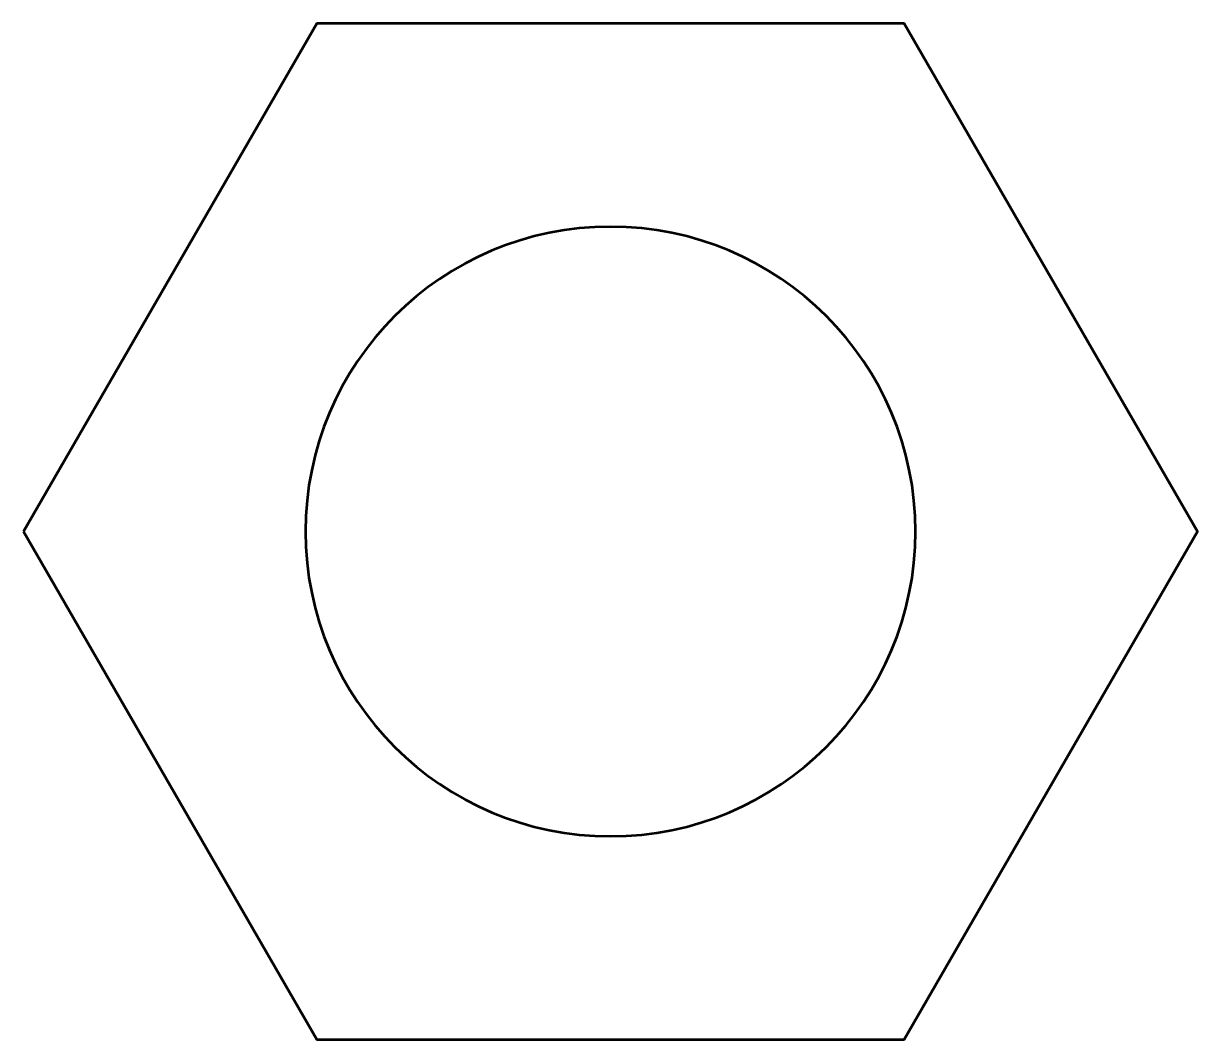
# Model space of a CAD drawing. Header units: centimetres. Extents: x -142 to 94, y -75 to 149.
# Drawn here: x -65.077 to -63.923, y -14 to -13 of the extents above; entities that cross this region are included whole.
import ezdxf

# ---------------------------------------------------------------- set-up
doc = ezdxf.new("R2010")
doc.units = ezdxf.units.CM
doc.header["$MEASUREMENT"] = 0
doc.layers.add('Layer 1', color=7, linetype='Continuous')

msp = doc.modelspace()

# ---------------------------------------------------------------- linework, layer by layer
at = {"layer": 'Layer 1', "color": 4, "lineweight": 53}
for points, knots in [([(-65.07734, -13.5), (-65.07734, -13.5), (-64.93301, -13.25), (-64.93301, -13.25), (-64.93301, -13.25), (-64.93301, -13.25), (-64.78867, -13), (-64.78867, -13), (-64.78867, -13), (-64.78867, -13), (-64.5, -13), (-64.5, -13), (-64.5, -13), (-64.5, -13), (-64.21132, -13), (-64.21132, -13), (-64.21132, -13), (-64.21132, -13), (-64.06698, -13.25), (-64.06698, -13.25), (-64.06698, -13.25), (-64.06698, -13.25), (-63.92265, -13.5), (-63.92265, -13.5), (-63.92265, -13.5), (-63.92265, -13.5), (-64.06698, -13.75), (-64.06698, -13.75), (-64.06698, -13.75), (-64.06698, -13.75), (-64.21132, -14), (-64.21132, -14), (-64.21132, -14), (-64.21132, -14), (-64.5, -14), (-64.5, -14), (-64.5, -14), (-64.5, -14), (-64.78867, -14), (-64.78867, -14), (-64.78867, -14), (-64.78867, -14), (-64.93301, -13.75), (-64.93301, -13.75), (-64.93301, -13.75), (-64.93301, -13.75), (-65.07734, -13.5), (-65.07734, -13.5)], [0, 0, 0, 0, 0.0769231, 0.0769231, 0.0769231, 0.0769231, 0.1538462, 0.1538462, 0.1538462, 0.1538462, 0.2307692, 0.2307692, 0.2307692, 0.2307692, 0.3076923, 0.3076923, 0.3076923, 0.3076923, 0.3846154, 0.3846154, 0.3846154, 0.3846154, 0.4615385, 0.4615385, 0.4615385, 0.4615385, 0.5384615, 0.5384615, 0.5384615, 0.5384615, 0.6153846, 0.6153846, 0.6153846, 0.6153846, 0.6923077, 0.6923077, 0.6923077, 0.6923077, 0.7692308, 0.7692308, 0.7692308, 0.7692308, 0.8461538, 0.8461538, 0.8461538, 0.8461538, 1, 1, 1, 1]), ([(-64.79999, -13.5), (-64.79999, -13.33432), (-64.66568, -13.2), (-64.5, -13.2), (-64.5, -13.2), (-64.33431, -13.2), (-64.2, -13.33432), (-64.2, -13.5), (-64.2, -13.5), (-64.2, -13.66569), (-64.33431, -13.8), (-64.5, -13.8), (-64.5, -13.8), (-64.66568, -13.8), (-64.79999, -13.66569), (-64.79999, -13.5)], [0, 0, 0, 0, 0.2, 0.2, 0.2, 0.2, 0.4, 0.4, 0.4, 0.4, 0.6, 0.6, 0.6, 0.6, 1, 1, 1, 1])]:
    msp.add_open_spline(points, degree=3, knots=knots, dxfattribs=at)

doc.saveas('drawing.dxf')
